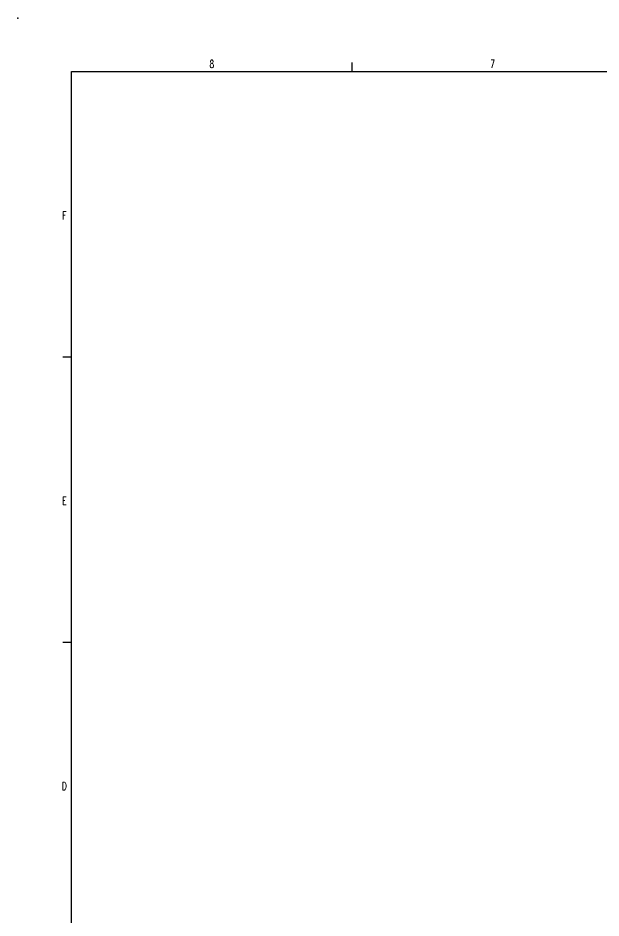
# Model space of a CAD drawing. Extents: x 260 to 819, y -886 to -454.
# Drawn here: x 260.4 to 398.8, y -667.5 to -453.8 of the extents above; entities that cross this region are included whole.
import ezdxf
from ezdxf.enums import TextEntityAlignment as Align

# ---------------------------------------------------------------- set-up
doc = ezdxf.new("R2010")
doc.units = 0
doc.header["$LTSCALE"] = 150
doc.header["$MEASUREMENT"] = 0
doc.linetypes.add('DASHED', pattern=[0.75, 0.5, -0.25])
doc.layers.get('0').update_dxf_attribs({"color": 6, "linetype": 'CONTINUOUS'})
doc.styles.get("Standard").update_dxf_attribs({"font": 'romans.shx', "width": 0.8, "bigfont": 'whgtxt.shx'})

# ---------------------------------------------------------------- blocks, each defined once
blk = doc.blocks.new('ansi-c')
at = {"color": 210, "linetype": 'Continuous'}
for p, q in [((10.28, 764.46), (10.28, 766.57)), ((-58.45, 696.73), (-56.4, 696.73)), ((-58.45, 629), (-56.4, 629))]:
    blk.add_line(p, q, dxfattribs=at)
at = {"color": 5, "linetype": 'Continuous'}
for p, q in [((-56.4, 764.46), (477, 764.46)), ((-56.4, 358.06), (-56.4, 764.46))]:
    blk.add_line(p, q, dxfattribs=at)
at = {"color": 7, "linetype": 'Continuous'}
blk.add_point((-69.1, 777.16), dxfattribs=at)
at = {"color": 130, "linetype": 'Continuous', "width": 0.655684}
for s, p in [('8', (-23.08, 766.25)), ('7', (43.6, 766.25)), ('F', (-58.09, 730.28)), ('E', (-58.09, 662.55)), ('D', (-58.09, 594.82))]:
    blk.add_text(s, height=1.9, dxfattribs=at).set_placement(p, align=Align.MIDDLE_CENTER)

msp = doc.modelspace()

# ---------------------------------------------------------------- block references
at = {"linetype": 'DASHED'}
msp.add_blockref('ansi-c', (329.46, -1230.96), dxfattribs=at)
msp.add_blockref('ansi-c', (329.46, -1230.96), dxfattribs=at)

doc.saveas('drawing.dxf')
